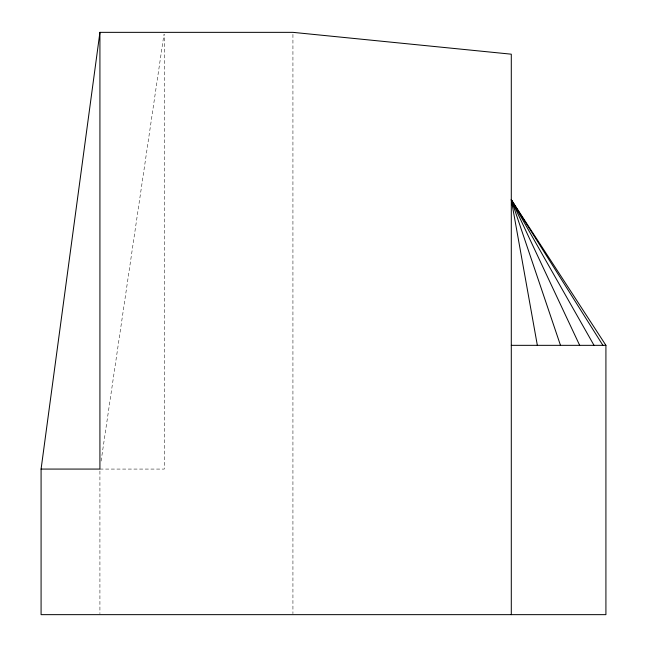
<?xml version="1.0" encoding="UTF-8"?>
<svg xmlns="http://www.w3.org/2000/svg" width="647" height="647" viewBox="0 0 647 647"><rect width="100%" height="100%" fill="white"/><g stroke="black" fill="none" stroke-linecap="round" stroke-linejoin="round"><path stroke-width="0.49" stroke-dasharray="3.23 2.43" d="M101.102 461.076L163.966 34.348M99.921 469.075L164.257 469.075L164.257 34.364M292.929 34.372L292.929 613.639M99.921 471.097L99.921 613.639"/><path stroke-width="0.97" d="M537.35 345.336L511.292 199.761L605.916 345.336L605.916 614.65L41.084 614.65L41.084 469.075L99.921 32.35L292.929 32.35L511.292 54.186L511.292 614.65M511.292 345.336L605.916 345.336M41.084 469.075L99.921 469.075L99.921 32.35M602.907 345.336L511.292 199.761L560.488 345.336M594.027 345.336L511.292 199.761L579.672 345.336"/></g></svg>
